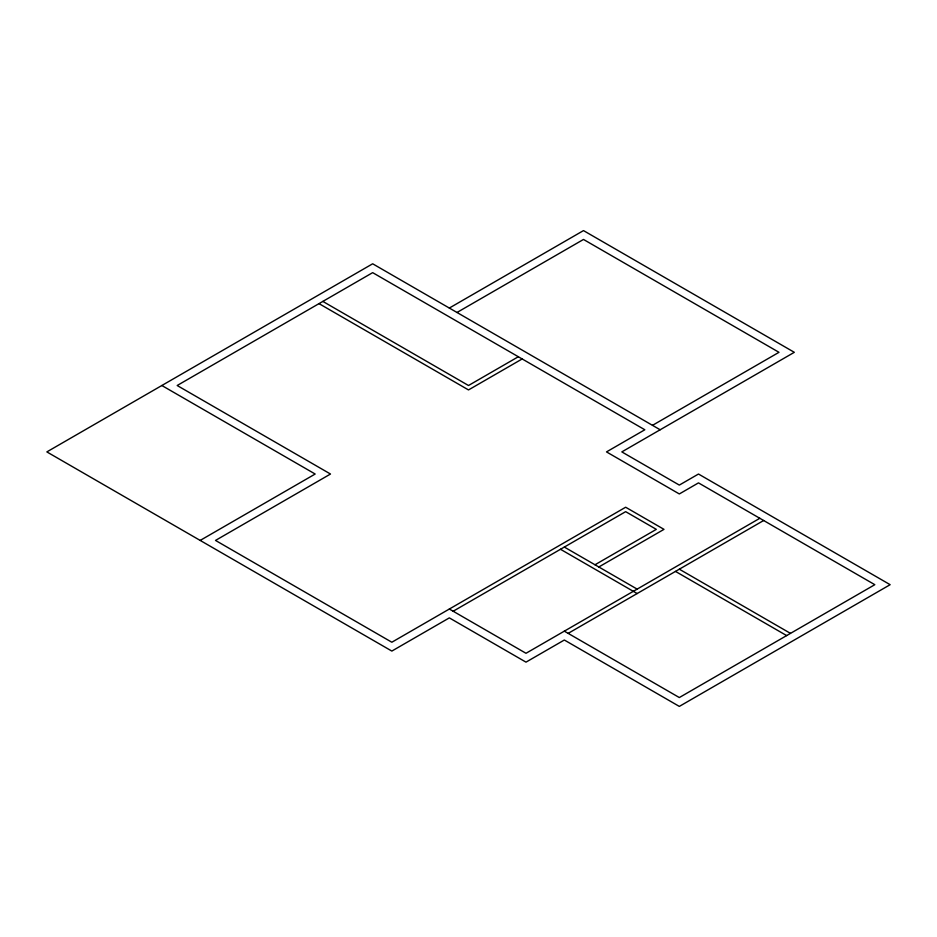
<?xml version="1.0" encoding="UTF-8"?>
<svg xmlns="http://www.w3.org/2000/svg" width="937" height="937" viewBox="0 0 937 937"><rect width="100%" height="100%" fill="white"/><g stroke="black" fill="none" stroke-linecap="round" stroke-linejoin="round"><path stroke-width="1.41" d="M449.338 308.05L583.493 230.596L794.318 352.312L621.828 451.903L679.325 485.097L698.487 474.028L890.15 584.688L679.325 706.404L564.332 640.018L525.997 662.143L449.338 617.881L391.842 651.074L46.85 451.903L372.668 263.789L660.163 429.767M456.998 312.478L583.493 239.45L778.987 352.312L652.492 425.339M200.178 540.426L315.172 474.028L161.843 385.505M518.337 356.739L468.5 385.505L322.843 301.409M522.167 358.953L468.5 389.933L319.002 303.623M453.168 611.24L625.658 511.661L656.322 529.358L594.995 564.765M598.825 566.979L663.993 529.358L625.658 507.233L391.842 642.232L215.51 540.426L330.503 474.028L177.175 385.505L372.668 272.644L644.832 429.767L606.497 451.903L679.325 493.951L698.487 482.883L874.818 584.688L679.325 697.55L564.332 631.163M759.825 518.29L525.997 653.288L449.338 609.027M568.162 633.377L763.655 520.503M679.325 569.192L790.488 633.377M675.495 571.406L786.658 635.591M564.332 547.067L637.16 589.115M560.502 549.281L637.16 593.543"/></g></svg>
